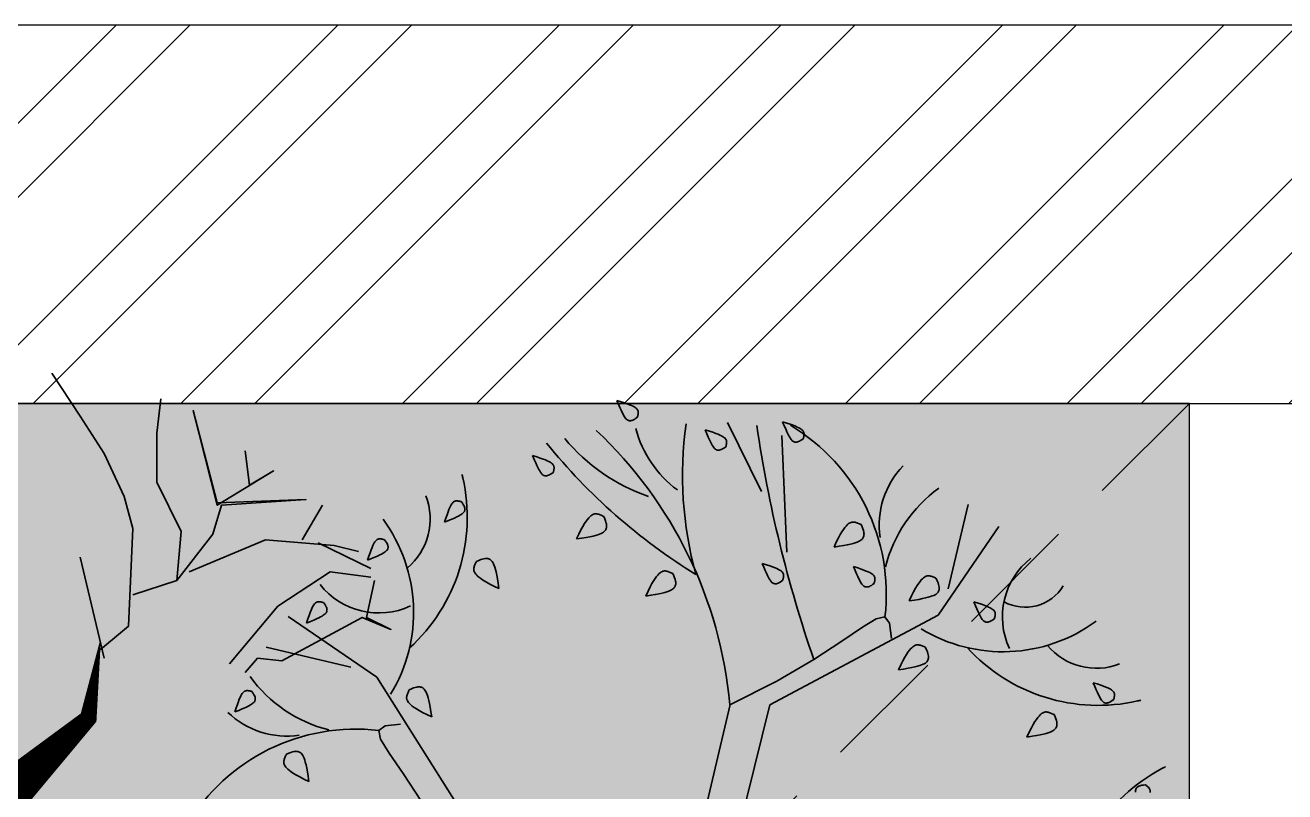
# Model space of a CAD drawing. Header units: millimetres. Extents: x -2842 to 18480, y -2414 to 14540.
# Drawn here: x 5617 to 6383, y 13154 to 13620 of the extents above; entities that cross this region are included whole.
import ezdxf

# ---------------------------------------------------------------- set-up
doc = ezdxf.new("R2010")
doc.units = ezdxf.units.MM
doc.header["$LTSCALE"] = 150
doc.linetypes.add('DASHED', pattern=[0.75, 0.5, -0.25])
for name, color, linetype in [('ad-Elevation 10', 8, 'Continuous'), ('ad-Furniture', 8, 'Continuous'), ('ad-Wall', 240, 'Continuous'), ('ad-Wall hatch', 8, 'Continuous')]:
    doc.layers.add(name, color=color, linetype=linetype)
doc.layers.add('ad-Landscape', color=7, linetype='Continuous', lineweight=35, true_color=0x007f00)

# ---------------------------------------------------------------- blocks, each defined once
blk = doc.blocks.new('A$C279134A6')
at = {"layer": 'ad-Landscape', "linetype": 'Continuous'}
for p, q in [((333.14, 760.24), (359.9, 815.03)), ((313.08, 712.49), (317.12, 804.75)), ((185.45, 683.31), (169.64, 750.19)), ((637.12, 613.59), (707.23, 661.45)), ((657.8, 621.49), (724.68, 637.3)), ((542.66, 463.81), (637.12, 613.59))]:
    blk.add_line(p, q, dxfattribs=at)
for points in [[(431.16, 819.12), (431.03, 819.65), (430.9, 820.18), (430.78, 820.7), (430.69, 821.21), (430.61, 821.7), (430.56, 822.19), (430.53, 822.67), (430.54, 823.13), (430.59, 823.58), (430.68, 824.02), (430.83, 824.46), (431.06, 824.89), (431.36, 825.33), (431.77, 825.78), (432.28, 826.24), (432.91, 826.71), (433.68, 827.21), (434.64, 827.74), (435.84, 828.33), (437.34, 828.97), (439.19, 829.69), (441.45, 830.5), (444.18, 831.41), (447.42, 832.44)], [(431.16, 819.12), (432.34, 818.3), (433.34, 817.65), (434.21, 817.15), (434.94, 816.8), (435.58, 816.56), (436.14, 816.41), (436.64, 816.34), (437.11, 816.33), (437.56, 816.36), (438, 816.44), (438.44, 816.58), (438.88, 816.78), (439.33, 817.08), (439.79, 817.46), (440.27, 817.96), (440.77, 818.57), (441.3, 819.33), (441.87, 820.26), (442.51, 821.42), (443.23, 822.87), (444.07, 824.64), (445.03, 826.8), (446.14, 829.38), (447.42, 832.44)], [(300.11, 802.13), (299.97, 802.67), (299.85, 803.19), (299.73, 803.71), (299.63, 804.22), (299.56, 804.72), (299.51, 805.2), (299.48, 805.68), (299.49, 806.14), (299.53, 806.59), (299.63, 807.03), (299.78, 807.47), (300, 807.9), (300.31, 808.34), (300.72, 808.79), (301.23, 809.25), (301.86, 809.72), (302.63, 810.22), (303.59, 810.76), (304.79, 811.34), (306.29, 811.98), (308.14, 812.7), (310.4, 813.51), (313.12, 814.42), (316.37, 815.45)], [(300.11, 802.13), (301.29, 801.31), (302.29, 800.66), (303.15, 800.16), (303.89, 799.81), (304.53, 799.57), (305.09, 799.42), (305.59, 799.36), (306.05, 799.34), (306.5, 799.37), (306.95, 799.45), (307.39, 799.59), (307.83, 799.8), (308.28, 800.09), (308.74, 800.48), (309.22, 800.97), (309.72, 801.59), (310.24, 802.34), (310.82, 803.27), (311.45, 804.43), (312.18, 805.88), (313.01, 807.65), (313.98, 809.81), (315.09, 812.39), (316.37, 815.45)], [(361.29, 795.78), (361.16, 796.32), (361.03, 796.84), (360.91, 797.36), (360.82, 797.87), (360.74, 798.37), (360.69, 798.85), (360.66, 799.33), (360.67, 799.79), (360.72, 800.24), (360.81, 800.68), (360.96, 801.12), (361.19, 801.55), (361.49, 801.99), (361.9, 802.44), (362.41, 802.9), (363.04, 803.37), (363.81, 803.87), (364.77, 804.41), (365.97, 804.99), (367.47, 805.63), (369.32, 806.35), (371.58, 807.16), (374.31, 808.07), (377.55, 809.1)], [(361.29, 795.78), (362.47, 794.96), (363.47, 794.31), (364.33, 793.81), (365.07, 793.46), (365.71, 793.22), (366.27, 793.07), (366.77, 793.01), (367.24, 792.99), (367.69, 793.02), (368.13, 793.1), (368.57, 793.24), (369.01, 793.45), (369.46, 793.74), (369.92, 794.13), (370.4, 794.62), (370.9, 795.24), (371.43, 795.99), (372, 796.92), (372.64, 798.08), (373.36, 799.53), (374.2, 801.3), (375.16, 803.46), (376.27, 806.04), (377.55, 809.1)], [(497.76, 775.48), (497.62, 776.02), (497.49, 776.54), (497.38, 777.06), (497.28, 777.57), (497.21, 778.07), (497.15, 778.55), (497.13, 779.03), (497.14, 779.49), (497.18, 779.94), (497.28, 780.38), (497.43, 780.82), (497.65, 781.25), (497.96, 781.69), (498.36, 782.14), (498.88, 782.6), (499.51, 783.07), (500.28, 783.57), (501.24, 784.11), (502.44, 784.69), (503.94, 785.33), (505.79, 786.05), (508.05, 786.86), (510.77, 787.78), (514.02, 788.81)], [(497.76, 775.48), (498.94, 774.66), (499.94, 774.01), (500.8, 773.52), (501.54, 773.16), (502.18, 772.92), (502.74, 772.77), (503.24, 772.71), (503.7, 772.69), (504.15, 772.72), (504.6, 772.8), (505.04, 772.94), (505.48, 773.15), (505.93, 773.44), (506.39, 773.83), (506.87, 774.32), (507.37, 774.94), (507.89, 775.69), (508.47, 776.62), (509.1, 777.79), (509.83, 779.23), (510.66, 781), (511.63, 783.16), (512.74, 785.74), (514.02, 788.81)], [(570.36, 752.3), (569.53, 751.12), (568.88, 750.11), (568.39, 749.25), (568.03, 748.52), (567.79, 747.88), (567.65, 747.32), (567.58, 746.82), (567.57, 746.35), (567.6, 745.9), (567.68, 745.46), (567.81, 745.02), (568.02, 744.57), (568.31, 744.13), (568.7, 743.66), (569.2, 743.19), (569.81, 742.69), (570.56, 742.16), (571.5, 741.59), (572.66, 740.95), (574.1, 740.23), (575.88, 739.39), (578.03, 738.43), (580.62, 737.32), (583.68, 736.04)], [(570.36, 752.3), (570.89, 752.43), (571.42, 752.56), (571.94, 752.68), (572.44, 752.77), (572.94, 752.85), (573.43, 752.9), (573.9, 752.93), (574.37, 752.92), (574.82, 752.87), (575.26, 752.78), (575.69, 752.63), (576.13, 752.4), (576.57, 752.1), (577.01, 751.69), (577.47, 751.18), (577.95, 750.55), (578.45, 749.78), (578.98, 748.82), (579.56, 747.62), (580.21, 746.12), (580.93, 744.27), (581.74, 742.01), (582.65, 739.28), (583.68, 736.04)], [(457.88, 740.61), (457.08, 738.75), (456.48, 737.18), (456.04, 735.86), (455.76, 734.74), (455.61, 733.79), (455.58, 732.98), (455.62, 732.28), (455.74, 731.63), (455.91, 731.02), (456.14, 730.43), (456.46, 729.86), (456.87, 729.31), (457.4, 728.77), (458.07, 728.25), (458.89, 727.74), (459.88, 727.23), (461.06, 726.72), (462.48, 726.21), (464.21, 725.69), (466.3, 725.16), (468.79, 724.62), (471.75, 724.06), (475.24, 723.47), (479.31, 722.85)], [(457.88, 740.61), (458.58, 740.95), (459.27, 741.28), (459.94, 741.58), (460.62, 741.86), (461.28, 742.11), (461.94, 742.32), (462.58, 742.49), (463.22, 742.61), (463.86, 742.68), (464.49, 742.67), (465.13, 742.59), (465.8, 742.4), (466.49, 742.11), (467.22, 741.68), (468, 741.11), (468.83, 740.37), (469.74, 739.46), (470.72, 738.3), (471.81, 736.84), (473.01, 735.02), (474.35, 732.78), (475.83, 730.04), (477.48, 726.75), (479.31, 722.85)], [(326.61, 591.55), (193.35, 662.62), (145.49, 732.73)], [(254.35, 734.17), (253.55, 732.32), (252.94, 730.75), (252.51, 729.42), (252.23, 728.3), (252.08, 727.36), (252.04, 726.55), (252.09, 725.84), (252.21, 725.19), (252.38, 724.58), (252.61, 723.99), (252.92, 723.43), (253.34, 722.88), (253.87, 722.34), (254.53, 721.82), (255.35, 721.3), (256.34, 720.79), (257.52, 720.28), (258.95, 719.77), (260.68, 719.26), (262.76, 718.73), (265.26, 718.19), (268.22, 717.62), (271.71, 717.03), (275.78, 716.42)], [(254.35, 734.17), (255.04, 734.52), (255.73, 734.84), (256.41, 735.15), (257.08, 735.43), (257.75, 735.67), (258.4, 735.88), (259.05, 736.05), (259.69, 736.17), (260.32, 736.24), (260.96, 736.24), (261.6, 736.15), (262.26, 735.97), (262.95, 735.67), (263.68, 735.24), (264.46, 734.67), (265.3, 733.94), (266.2, 733.02), (267.19, 731.86), (268.28, 730.41), (269.48, 728.59), (270.81, 726.34), (272.3, 723.61), (273.95, 720.32), (275.78, 716.42)], [(631.15, 722.27), (630.32, 721.09), (629.67, 720.08), (629.18, 719.22), (628.82, 718.49), (628.58, 717.85), (628.44, 717.29), (628.37, 716.79), (628.36, 716.32), (628.39, 715.87), (628.46, 715.43), (628.6, 714.99), (628.81, 714.54), (629.1, 714.1), (629.49, 713.63), (629.98, 713.16), (630.6, 712.66), (631.35, 712.13), (632.28, 711.56), (633.45, 710.92), (634.89, 710.2), (636.67, 709.36), (638.82, 708.4), (641.4, 707.29), (644.47, 706.01)], [(631.15, 722.27), (631.68, 722.4), (632.2, 722.53), (632.72, 722.65), (633.23, 722.74), (633.73, 722.82), (634.22, 722.87), (634.69, 722.9), (635.15, 722.89), (635.6, 722.84), (636.04, 722.75), (636.48, 722.6), (636.92, 722.37), (637.35, 722.07), (637.8, 721.66), (638.26, 721.15), (638.74, 720.52), (639.24, 719.75), (639.77, 718.79), (640.35, 717.59), (640.99, 716.09), (641.71, 714.24), (642.52, 711.98), (643.44, 709.25), (644.47, 706.01)], [(558.44, 705.13), (556.59, 705.93), (555.02, 706.53), (553.69, 706.97), (552.57, 707.25), (551.63, 707.4), (550.82, 707.44), (550.11, 707.39), (549.46, 707.27), (548.85, 707.1), (548.26, 706.87), (547.69, 706.55), (547.14, 706.14), (546.61, 705.61), (546.08, 704.94), (545.57, 704.12), (545.06, 703.14), (544.55, 701.95), (544.04, 700.53), (543.52, 698.8), (543, 696.72), (542.45, 694.22), (541.89, 691.26), (541.3, 687.77), (540.68, 683.7)], [(244.05, 687.63), (243.91, 688.16), (243.78, 688.68), (243.67, 689.2), (243.57, 689.71), (243.49, 690.21), (243.44, 690.7), (243.42, 691.17), (243.43, 691.63), (243.47, 692.08), (243.56, 692.52), (243.72, 692.96), (243.94, 693.4), (244.25, 693.83), (244.65, 694.28), (245.16, 694.74), (245.79, 695.22), (246.56, 695.72), (247.52, 696.25), (248.72, 696.83), (250.22, 697.48), (252.07, 698.2), (254.33, 699), (257.06, 699.92), (260.3, 700.95)], [(244.05, 687.63), (245.22, 686.8), (246.23, 686.15), (247.09, 685.66), (247.83, 685.3), (248.46, 685.06), (249.02, 684.92), (249.52, 684.85), (249.99, 684.84), (250.44, 684.87), (250.88, 684.94), (251.32, 685.08), (251.77, 685.29), (252.22, 685.58), (252.68, 685.97), (253.15, 686.46), (253.65, 687.08), (254.18, 687.83), (254.75, 688.76), (255.39, 689.93), (256.12, 691.37), (256.95, 693.15), (257.91, 695.3), (259.02, 697.88), (260.3, 700.95)], [(316.25, 690.18), (316.11, 690.71), (315.98, 691.24), (315.87, 691.75), (315.77, 692.26), (315.69, 692.76), (315.64, 693.25), (315.62, 693.72), (315.63, 694.19), (315.67, 694.64), (315.76, 695.08), (315.92, 695.51), (316.14, 695.95), (316.45, 696.39), (316.85, 696.83), (317.36, 697.29), (317.99, 697.77), (318.77, 698.27), (319.72, 698.8), (320.92, 699.38), (322.42, 700.03), (324.28, 700.75), (326.54, 701.56), (329.26, 702.47), (332.5, 703.5)], [(316.25, 690.18), (317.42, 689.35), (318.43, 688.7), (319.29, 688.21), (320.03, 687.85), (320.66, 687.61), (321.22, 687.47), (321.72, 687.4), (322.19, 687.39), (322.64, 687.42), (323.09, 687.49), (323.53, 687.63), (323.97, 687.84), (324.42, 688.13), (324.88, 688.52), (325.36, 689.02), (325.85, 689.63), (326.38, 690.38), (326.95, 691.31), (327.59, 692.48), (328.32, 693.92), (329.15, 695.7), (330.11, 697.85), (331.22, 700.44), (332.5, 703.5)], [(403.22, 695.44), (403.92, 695.78), (404.6, 696.11), (405.28, 696.42), (405.95, 696.7), (406.62, 696.94), (407.27, 697.15), (407.92, 697.32), (408.56, 697.44), (409.19, 697.51), (409.83, 697.51), (410.47, 697.42), (411.13, 697.24), (411.83, 696.94), (412.56, 696.51), (413.34, 695.94), (414.17, 695.21), (415.08, 694.29), (416.06, 693.13), (417.15, 691.68), (418.35, 689.86), (419.69, 687.61), (421.17, 684.87), (422.82, 681.59), (424.65, 677.69)], [(558.44, 705.13), (558.78, 704.43), (559.11, 703.75), (559.41, 703.07), (559.69, 702.39), (559.94, 701.73), (560.15, 701.07), (560.32, 700.43), (560.44, 699.79), (560.51, 699.15), (560.51, 698.52), (560.42, 697.88), (560.24, 697.21), (559.94, 696.52), (559.51, 695.79), (558.94, 695.01), (558.2, 694.18), (557.29, 693.27), (556.13, 692.29), (554.68, 691.2), (552.86, 690), (550.61, 688.66), (547.87, 687.18), (544.59, 685.53), (540.68, 683.7)], [(194.9, 691.63), (194.1, 689.78), (193.49, 688.2), (193.06, 686.88), (192.78, 685.76), (192.63, 684.82), (192.59, 684.01), (192.64, 683.3), (192.76, 682.65), (192.93, 682.04), (193.16, 681.45), (193.47, 680.88), (193.89, 680.33), (194.42, 679.8), (195.08, 679.27), (195.9, 678.76), (196.89, 678.25), (198.07, 677.74), (199.5, 677.23), (201.23, 676.71), (203.31, 676.18), (205.81, 675.64), (208.77, 675.08), (212.26, 674.49), (216.33, 673.87)], [(194.9, 691.63), (195.59, 691.97), (196.28, 692.3), (196.96, 692.6), (197.63, 692.88), (198.3, 693.13), (198.95, 693.34), (199.6, 693.51), (200.24, 693.63), (200.87, 693.7), (201.51, 693.69), (202.15, 693.61), (202.81, 693.43), (203.5, 693.13), (204.24, 692.7), (205.01, 692.13), (205.85, 691.39), (206.75, 690.48), (207.74, 689.32), (208.83, 687.86), (210.03, 686.04), (211.36, 683.8), (212.85, 681.06), (214.5, 677.77), (216.33, 673.87)], [(403.22, 695.44), (402.42, 693.59), (401.81, 692.02), (401.38, 690.69), (401.1, 689.57), (400.95, 688.63), (400.91, 687.82), (400.96, 687.11), (401.08, 686.46), (401.25, 685.85), (401.48, 685.26), (401.8, 684.69), (402.21, 684.14), (402.74, 683.61), (403.41, 683.09), (404.23, 682.57), (405.21, 682.06), (406.4, 681.55), (407.82, 681.04), (409.55, 680.53), (411.63, 680), (414.13, 679.45), (417.09, 678.89), (420.58, 678.3), (424.65, 677.69)], [(148.92, 659.8), (148.78, 660.34), (148.65, 660.86), (148.54, 661.38), (148.44, 661.89), (148.36, 662.39), (148.31, 662.87), (148.29, 663.35), (148.3, 663.81), (148.34, 664.26), (148.44, 664.7), (148.59, 665.14), (148.81, 665.57), (149.12, 666.01), (149.52, 666.46), (150.03, 666.92), (150.67, 667.39), (151.44, 667.89), (152.39, 668.43), (153.6, 669.01), (155.09, 669.65), (156.95, 670.37), (159.21, 671.18), (161.93, 672.09), (165.17, 673.12)], [(148.92, 659.8), (150.09, 658.98), (151.1, 658.33), (151.96, 657.83), (152.7, 657.48), (153.34, 657.24), (153.89, 657.09), (154.39, 657.03), (154.86, 657.01), (155.31, 657.04), (155.76, 657.12), (156.2, 657.26), (156.64, 657.47), (157.09, 657.76), (157.55, 658.15), (158.03, 658.64), (158.52, 659.26), (159.05, 660.01), (159.62, 660.94), (160.26, 662.1), (160.99, 663.55), (161.82, 665.32), (162.78, 667.48), (163.89, 670.06), (165.17, 673.12)], [(679.4, 672.59), (678.57, 671.41), (677.92, 670.41), (677.43, 669.54), (677.07, 668.81), (676.83, 668.17), (676.69, 667.61), (676.62, 667.11), (676.61, 666.64), (676.64, 666.19), (676.72, 665.75), (676.85, 665.31), (677.06, 664.87), (677.35, 664.42), (677.74, 663.96), (678.24, 663.48), (678.85, 662.98), (679.6, 662.45), (680.54, 661.88), (681.7, 661.24), (683.14, 660.52), (684.92, 659.68), (687.07, 658.72), (689.66, 657.61), (692.72, 656.33)], [(679.4, 672.59), (679.93, 672.72), (680.46, 672.85), (680.97, 672.97), (681.48, 673.06), (681.98, 673.14), (682.47, 673.19), (682.94, 673.22), (683.41, 673.21), (683.86, 673.16), (684.3, 673.07), (684.73, 672.92), (685.17, 672.69), (685.61, 672.39), (686.05, 671.98), (686.51, 671.47), (686.99, 670.84), (687.49, 670.07), (688.02, 669.11), (688.6, 667.91), (689.25, 666.41), (689.97, 664.56), (690.78, 662.3), (691.69, 659.57), (692.72, 656.33)], [(358.2, 591.72), (320.98, 610.4), (291.74, 627.48), (269.52, 642.02), (253.38, 653.1), (242.35, 659.78), (235.49, 661.13), (231.84, 656.23), (230.45, 644.14)], [(203.37, 637.08), (204.06, 637.42), (204.75, 637.75), (205.43, 638.05), (206.1, 638.33), (206.76, 638.58), (207.42, 638.79), (208.07, 638.96), (208.7, 639.08), (209.34, 639.14), (209.97, 639.14), (210.61, 639.06), (211.28, 638.87), (211.97, 638.58), (212.7, 638.15), (213.48, 637.57), (214.31, 636.84), (215.22, 635.92), (216.21, 634.77), (217.29, 633.31), (218.49, 631.49), (219.83, 629.25), (221.31, 626.51), (222.96, 623.22), (224.79, 619.32)], [(203.37, 637.08), (202.56, 635.22), (201.96, 633.65), (201.52, 632.33), (201.24, 631.21), (201.09, 630.26), (201.06, 629.45), (201.11, 628.74), (201.22, 628.1), (201.39, 627.49), (201.62, 626.9), (201.94, 626.33), (202.35, 625.78), (202.88, 625.24), (203.55, 624.72), (204.37, 624.21), (205.36, 623.7), (206.54, 623.19), (207.97, 622.68), (209.69, 622.16), (211.78, 621.63), (214.27, 621.09), (217.24, 620.53), (220.72, 619.94), (224.79, 619.32)], [(54.64, 595.87), (54.5, 596.4), (54.38, 596.92), (54.26, 597.44), (54.16, 597.95), (54.09, 598.45), (54.04, 598.93), (54.01, 599.41), (54.02, 599.87), (54.07, 600.32), (54.16, 600.76), (54.31, 601.2), (54.54, 601.63), (54.84, 602.07), (55.25, 602.52), (55.76, 602.98), (56.39, 603.46), (57.16, 603.95), (58.12, 604.49), (59.32, 605.07), (60.82, 605.71), (62.67, 606.43), (64.93, 607.24), (67.65, 608.16), (70.9, 609.19)], [(54.64, 595.87), (55.82, 595.04), (56.82, 594.39), (57.68, 593.9), (58.42, 593.54), (59.06, 593.3), (59.62, 593.16), (60.12, 593.09), (60.58, 593.08), (61.04, 593.1), (61.48, 593.18), (61.92, 593.32), (62.36, 593.53), (62.81, 593.82), (63.27, 594.21), (63.75, 594.7), (64.25, 595.32), (64.77, 596.07), (65.35, 597), (65.99, 598.17), (66.71, 599.61), (67.55, 601.38), (68.51, 603.54), (69.62, 606.12), (70.9, 609.19)], [(611.57, 603.57), (609.72, 604.37), (608.15, 604.98), (606.82, 605.41), (605.7, 605.69), (604.76, 605.84), (603.95, 605.88), (603.24, 605.83), (602.59, 605.72), (601.98, 605.55), (601.39, 605.31), (600.82, 605), (600.27, 604.58), (599.74, 604.05), (599.22, 603.39), (598.7, 602.57), (598.19, 601.58), (597.68, 600.4), (597.17, 598.97), (596.66, 597.25), (596.13, 595.16), (595.58, 592.67), (595.02, 589.7), (594.43, 586.21), (593.82, 582.15)], [(611.57, 603.57), (611.91, 602.88), (612.24, 602.19), (612.55, 601.51), (612.83, 600.84), (613.07, 600.18), (613.28, 599.52), (613.45, 598.87), (613.57, 598.23), (613.64, 597.6), (613.64, 596.97), (613.55, 596.32), (613.37, 595.66), (613.07, 594.97), (612.64, 594.24), (612.07, 593.46), (611.34, 592.62), (610.42, 591.72), (609.26, 590.73), (607.81, 589.65), (605.99, 588.44), (603.74, 587.11), (601, 585.62), (597.72, 583.98), (593.82, 582.15)], [(736.1, 602.26), (735.27, 601.09), (734.62, 600.08), (734.13, 599.22), (733.77, 598.48), (733.53, 597.85), (733.39, 597.29), (733.32, 596.79), (733.31, 596.32), (733.33, 595.87), (733.41, 595.43), (733.55, 594.98), (733.76, 594.54), (734.05, 594.09), (734.44, 593.63), (734.93, 593.15), (735.55, 592.66), (736.3, 592.13), (737.23, 591.56), (738.4, 590.92), (739.84, 590.19), (741.61, 589.36), (743.77, 588.4), (746.35, 587.29), (749.42, 586.01)], [(736.1, 602.26), (736.63, 602.4), (737.15, 602.53), (737.67, 602.64), (738.18, 602.74), (738.68, 602.82), (739.16, 602.87), (739.64, 602.89), (740.1, 602.88), (740.55, 602.84), (740.99, 602.75), (741.43, 602.59), (741.86, 602.37), (742.3, 602.06), (742.75, 601.66), (743.21, 601.15), (743.69, 600.52), (744.18, 599.75), (744.72, 598.79), (745.3, 597.59), (745.94, 596.09), (746.66, 594.24), (747.47, 591.98), (748.39, 589.25), (749.42, 586.01)], [(356.89, 469.03), (326.61, 591.55)], [(382.56, 486.75), (357.78, 591.94)], [(101.81, 583.95), (101.01, 582.09), (100.4, 580.52), (99.97, 579.19), (99.69, 578.08), (99.54, 577.13), (99.5, 576.32), (99.55, 575.61), (99.67, 574.97), (99.84, 574.35), (100.07, 573.77), (100.39, 573.2), (100.8, 572.65), (101.33, 572.11), (102, 571.59), (102.81, 571.07), (103.8, 570.56), (104.99, 570.06), (106.41, 569.55), (108.14, 569.03), (110.22, 568.5), (112.72, 567.96), (115.68, 567.39), (119.17, 566.81), (123.24, 566.19)], [(101.81, 583.95), (102.51, 584.29), (103.19, 584.61), (103.87, 584.92), (104.54, 585.2), (105.21, 585.45), (105.86, 585.66), (106.51, 585.83), (107.15, 585.95), (107.78, 586.01), (108.42, 586.01), (109.06, 585.93), (109.72, 585.74), (110.42, 585.44), (111.15, 585.02), (111.93, 584.44), (112.76, 583.71), (113.67, 582.79), (114.65, 581.64), (115.74, 580.18), (116.94, 578.36), (118.28, 576.11), (119.76, 573.38), (121.41, 570.09), (123.24, 566.19)], [(566.22, 448.74), (584.9, 485.96), (601.98, 515.2), (616.52, 537.42), (627.59, 553.56), (634.27, 564.59), (635.63, 571.45), (630.72, 575.1), (618.63, 576.49)], [(708.67, 552.59), (706.81, 553.39), (705.24, 554), (703.92, 554.43), (702.8, 554.71), (701.85, 554.86), (701.04, 554.9), (700.34, 554.85), (699.69, 554.73), (699.08, 554.56), (698.49, 554.33), (697.92, 554.01), (697.37, 553.6), (696.83, 553.07), (696.31, 552.4), (695.8, 551.59), (695.29, 550.6), (694.78, 549.41), (694.27, 547.99), (693.75, 546.26), (693.22, 544.18), (692.68, 541.68), (692.12, 538.72), (691.53, 535.23), (690.91, 531.16)], [(708.67, 552.59), (709.01, 551.89), (709.34, 551.21), (709.64, 550.53), (709.92, 549.86), (710.17, 549.19), (710.38, 548.54), (710.55, 547.89), (710.67, 547.25), (710.74, 546.62), (710.73, 545.98), (710.65, 545.34), (710.46, 544.68), (710.17, 543.98), (709.74, 543.25), (709.17, 542.47), (708.43, 541.64), (707.51, 540.73), (706.36, 539.75), (704.9, 538.66), (703.08, 537.46), (700.84, 536.12), (698.1, 534.64), (694.81, 532.99), (690.91, 531.16)], [(29.7, 528.37), (29.25, 528.06), (28.81, 527.74), (28.39, 527.43), (27.99, 527.1), (27.6, 526.77), (27.25, 526.44), (26.92, 526.09), (26.63, 525.73), (26.37, 525.36), (26.15, 524.97), (25.98, 524.54), (25.87, 524.06), (25.82, 523.53), (25.84, 522.93), (25.93, 522.24)], [(29.7, 528.37), (31.13, 528.24), (32.32, 528.08), (33.3, 527.89), (34.09, 527.68), (34.73, 527.45), (35.25, 527.2), (35.67, 526.93), (36.03, 526.63), (36.36, 526.32), (36.64, 525.97), (36.89, 525.58), (37.09, 525.13), (37.24, 524.62), (37.34, 524.02), (37.38, 523.34), (37.36, 522.55)]]:
    blk.add_lwpolyline(points, dxfattribs=at)
for centre, radius, start, end in [((389.86, 679.23), 155.43, 120.80412, 186.68563), ((-673.29, 960.82), 1020.98, 340.94432, 351.65172), ((695.56, 561.69), 338.69, 133.19447, 174.91323), ((99.95, 772.98), 295.58, 344.65268, 7.94044), ((346.5, 833.1), 89.05, 306.61054, 345.04548), ((141.27, 1090.56), 464.83, 301.6227, 321.10353), ((374.9, 895.99), 147.38, 288.81653, 320.50333), ((172.14, 733.76), 67.87, 351.75756, 43.68018), ((705.58, 739.92), 139.86, 167.08107, 227.74147), ((418.22, 805.84), 154.97, 347.08107, 348.0944), ((128.18, 673.55), 110.38, 14.28758, 54.1159), ((645.48, 738.56), 50.42, 158.55305, 230.17001), ((732.49, 664.75), 124.35, 143.68534, 211.3784), ((83.37, 661.19), 59.23, 335.04444, 51.65457), ((124.46, 703.8), 34.97, 211.19428, 298.93238), ((635.68, 723.57), 59.23, 245.04444, 321.65457), ((142.19, 757.99), 124.35, 233.68534, 301.3784), ((68.37, 670.99), 50.42, 248.55305, 320.17001), ((67.02, 731.09), 139.86, 257.08107, 317.74147), ((648.05, 678.76), 110.38, 284.28758, 324.1159), ((1.1, 443.72), 154.97, 77.08107, 78.0944), ((708.25, 634.8), 67.87, 261.75756, 313.68018), ((653.72, 417.08), 155.43, 30.80412, 96.68563), ((87.95, 678.78), 154.97, 241.34686, 242.36019), ((-48.82, 417.59), 139.86, 1.69979, 62.36019)]:
    blk.add_arc(centre, radius, start, end, dxfattribs=at)
blk = doc.blocks.new('A$C06C421F0')
at = {"layer": 'ad-Landscape'}
for points in [[(359.9, 366.5, 36, 14.4, 0), (421.2, 431.5, 14.4, 0.72, 0), (487.4, 441.9, 0, 0, 0), (448, 441.9, 0, 0, 0), (472.5, 524.2, 0, 0, 0), (467.7, 541.4, 0, 0, 0), (379.6, 599.7, 0, 0, 0), (404.1, 579.3, 0, 0, 0), (359.9, 575.7, 0, 0, 0), (404.1, 579.3, 0, 0, 0), (467.7, 541.4, 0, 0, 0), (433.5, 648, 0, 0, 0), (482.5, 692.3, 0, 0, 0), (430.9, 648, 0, 0, 0), (418.6, 692.3, 0, 0, 0), (426.1, 713.1, 0, 0, 0), (413.8, 692.3, 0, 0, 0), (372.2, 716.3, 0, 0, 0), (413.8, 692.3, 0, 0, 0), (323.1, 719.9, 0, 0, 0)], [(353.4, 359.9, 36, 14.4, 0), (288.3, 421.2, 14.4, 0.72, 0), (277.9, 487.4, 0, 0, 0), (277.9, 448, 0, 0, 0), (195.7, 472.5, 0, 0, 0), (178.5, 467.7, 0, 0, 0), (120.2, 379.6, 0, 0, 0), (140.6, 404.1, 0, 0, 0), (144.2, 359.9, 0, 0, 0), (140.6, 404.1, 0, 0, 0), (178.5, 467.7, 0, 0, 0), (71.9, 433.5, 0, 0, 0), (27.6, 482.5, 0, 0, 0), (71.9, 430.9, 0, 0, 0), (27.6, 418.6, 0, 0, 0), (6.8, 426.1, 0, 0, 0), (27.6, 413.8, 0, 0, 0), (3.6, 372.2, 0, 0, 0), (27.6, 413.8, 0, 0, 0), (0, 323.1, 0, 0, 0)], [(360, 353.4, 36, 14.4, 0), (298.7, 288.3, 14.4, 0.72, 0), (232.5, 277.9, 0, 0, 0), (271.9, 277.9, 0, 0, 0), (247.4, 195.7, 0, 0, 0), (252.2, 178.5, 0, 0, 0), (340.3, 120.2, 0, 0, 0), (315.8, 140.6, 0, 0, 0), (360, 144.2, 0, 0, 0), (315.8, 140.6, 0, 0, 0), (252.2, 178.5, 0, 0, 0), (286.4, 71.9, 0, 0, 0), (237.4, 27.6, 0, 0, 0), (289, 71.9, 0, 0, 0), (301.2, 27.6, 0, 0, 0), (293.8, 6.8, 0, 0, 0), (306.1, 27.6, 0, 0, 0), (347.7, 3.6, 0, 0, 0), (306.1, 27.6, 0, 0, 0), (396.8, 0, 0, 0, 0)]]:
    blk.add_lwpolyline(points, format="xyseb", dxfattribs=at)
for points in [[(277.9, 479.9), (254, 499.6), (250.4, 582.9), (257.6, 610), (274.8, 646.8), (295.1, 678.4), (319.1, 715.2)], [(250.4, 526.4), (212.9, 538.7), (209.3, 580.3), (230, 622.2), (230, 663.9), (226.4, 693.2)], [(212.9, 538.7), (182.1, 578), (174.9, 602.6), (103, 607.4), (178.5, 604.8), (198.9, 683.2), (178.5, 602.6), (130.6, 631.9), (151, 619.7), (154.6, 649)], [(106.2, 573.2), (89, 602.6)], [(92.6, 570.6), (47.9, 548.7)], [(202.5, 546.1), (137.4, 573.2), (79.1, 568.4), (58.3, 563.2)], [(274.8, 472.5), (295.1, 558.4)], [(154.6, 460.3), (144.2, 472.5), (123.4, 470.3), (55.1, 507.1), (30.7, 497), (51.5, 507.1), (44.7, 538.7)], [(168.1, 467.7), (127, 516.7), (82.3, 546.1), (47.9, 541.3)]]:
    blk.add_lwpolyline(points, dxfattribs=at)
blk = doc.blocks.new('zw$B1C6')
at = {"transparency": 33554559}
h = blk.add_hatch(color=256, dxfattribs=at)
h.dxf.hatch_style = 1
h.set_gradient(color1=(153, 204, 0), color2=(63, 127, 0), name='INVSPHERICAL')
h.paths.add_polyline_path([(1215, 0), (0, 0), (0, -1215), (1215, -1215)])
at = {"layer": 'ad-Elevation 10'}
blk.add_lwpolyline([(1215, 0), (0, 0), (0, -1215), (1215, -1215)], close=True, dxfattribs=at)
at = {"layer": 'ad-Furniture', "linetype": 'DASHED'}
blk.add_lwpolyline([(1215, 0), (0, -1215)], dxfattribs=at)
at = {"layer": 'ad-Landscape'}
for name, p, xscale, yscale, zscale in [('A$C06C421F0', (751.47, -492.49), -0.7144563243118908, 0.7144563243118911, 0.7144563243118911), ('A$C279134A6', (1210.98, -638.27), -0.7689692653037791, 0.7689692653037794, 0.7689692653037794)]:
    blk.add_blockref(name, p, dxfattribs=dict(at, xscale=xscale, yscale=yscale, zscale=zscale))
blk = doc.blocks.new('zw$66EE')
blk.add_blockref('zw$B1C6', (5110, 13390))
blk = doc.blocks.new('zw$6266')
at = {"layer": 'ad-Wall hatch', "transparency": 33554610}
h = blk.add_hatch(dxfattribs=at)
h.set_pattern_fill('ANSI32', color=256, scale=10)
h.paths.add_polyline_path([(0, 13620), (0, 10305), (230, 10305), (230, 13390), (4880, 13390), (4880, 8645), (8540, 8645), (8540, 8760), (5110, 8760), (5110, 10500), (6075, 10500), (6075, 10615), (5110, 10615), (5110, 13390), (7525, 13390), (7525, 10615), (6875, 10615), (6875, 10500), (7640, 10500), (7640, 13390), (11890, 13390), (11890, 8760), (9440, 8760), (9440, 8645), (11890, 8645), (11890, 230), (10090, 230), (10090, 0), (12120, 0), (12120, 13620)])
at = {"layer": 'ad-Wall'}
for points in [[(8540, 8760), (5110, 8760), (5110, 10500), (6075, 10500), (6075, 10615), (5110, 10615), (5110, 13390), (7525, 13390), (7525, 10615), (6875, 10615), (6875, 10500), (7640, 10500), (7640, 13390), (11890, 13390)], [(12120, 13620), (0, 13620), (0, 10305), (230, 10305), (230, 13390), (4880, 13390), (4880, 8645), (8540, 8645)]]:
    blk.add_lwpolyline(points, dxfattribs=at)

msp = doc.modelspace()

# ---------------------------------------------------------------- block references
at = {"layer": 'ad-Furniture'}
msp.add_blockref('zw$66EE', (0, 0), dxfattribs=at)

# ---------------------------------------------------------------- next in the draw order: block references
msp.add_blockref('zw$6266', (0, 0))

doc.saveas('drawing.dxf')
